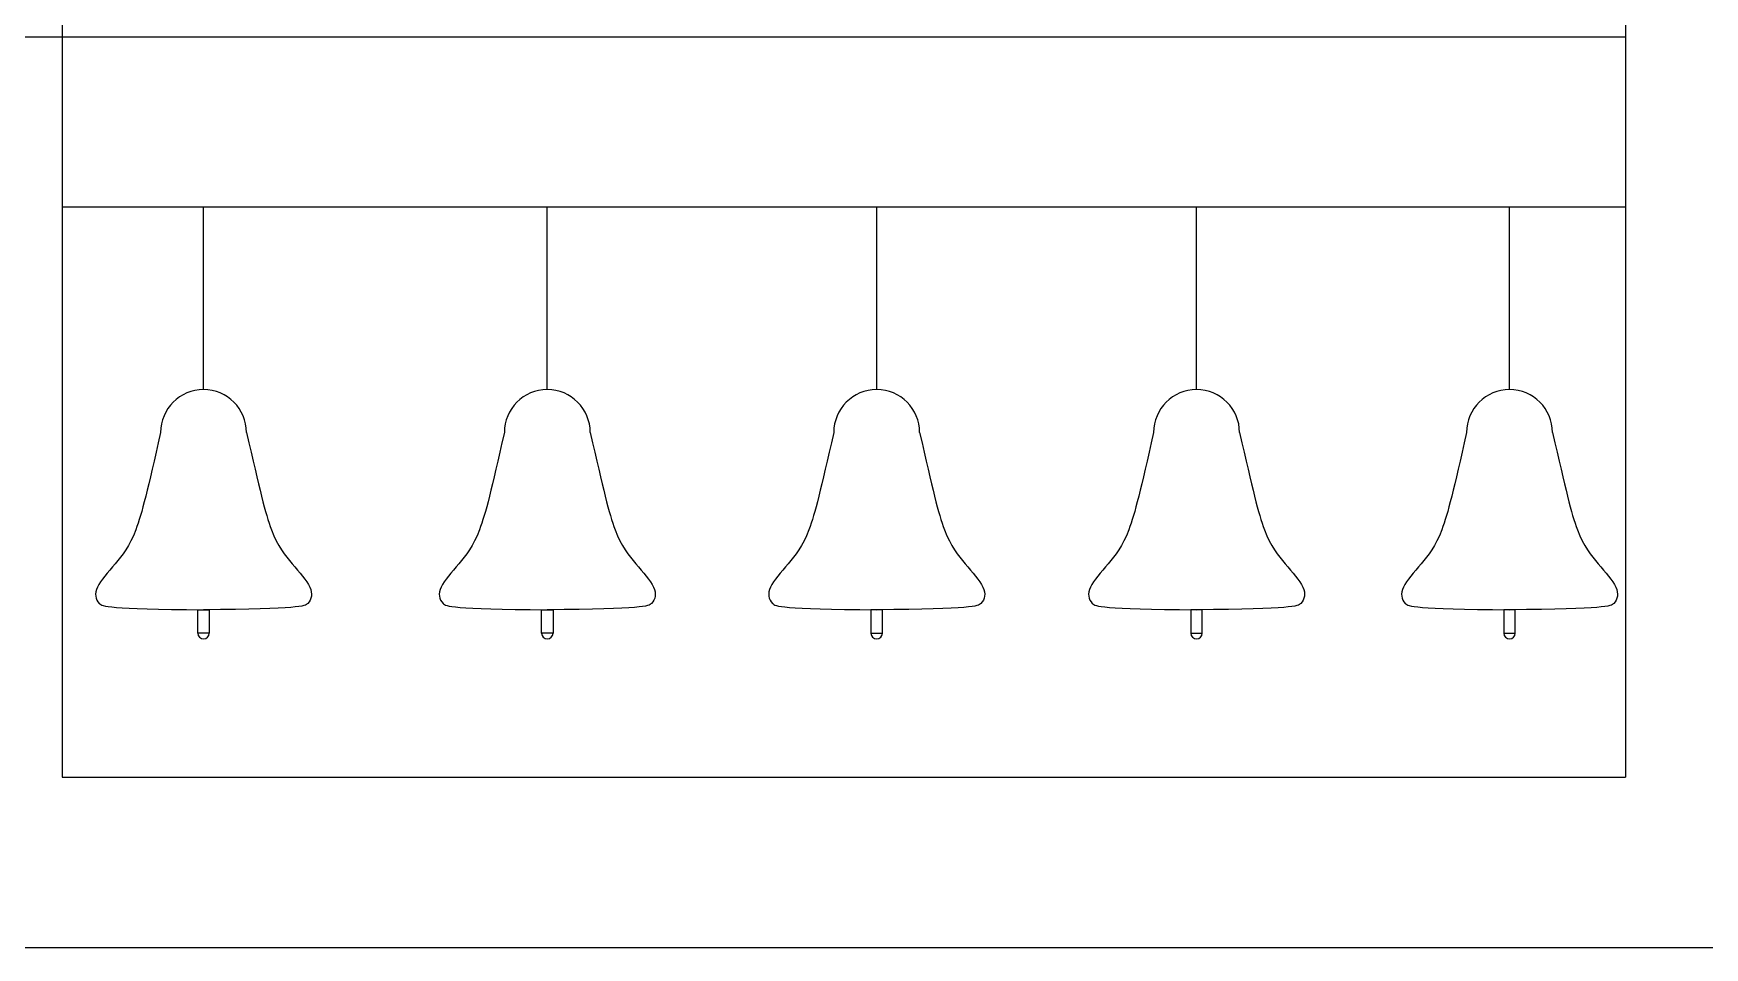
# Model space of a CAD drawing. Header units: millimetres. Extents: x 56222 to 3066687, y -650199 to -121287.
# Drawn here: x 141918.16 to 141927.97, y -185302.84 to -185297.47 of the extents above; entities that cross this region are included whole.
import ezdxf

# ---------------------------------------------------------------- set-up
doc = ezdxf.new("R2010")
doc.units = ezdxf.units.MM
doc.header["$MEASUREMENT"] = 0
doc.layers.add('$TD_AUDIT_GENERATED_(A0BDF17)', color=32, linetype='Continuous', lineweight=30)

msp = doc.modelspace()

# ---------------------------------------------------------------- linework, layer by layer
at = {"layer": '$TD_AUDIT_GENERATED_(A0BDF17)', "linetype": 'Continuous', "lineweight": 25, "ltscale": 2}
for p, q in [((141927.51, -185263.252, 0.5173), (141927.5099, -185301.8425, 0.5173)), ((141918.3259, -185271.9222, 0.5173), (141918.3259, -185301.8425, 0.5173)), ((141927.5099, -185297.4952, 0.5173), (141911.0093, -185297.4952, 0.5173)), ((141927.5099, -185298.4952, 0.5173), (141918.3259, -185298.4952, 0.5173)), ((141919.1559, -185299.5653, 0.5173), (141919.1559, -185298.4952, 0.5173)), ((141921.1753, -185299.5653, 0.5173), (141921.1753, -185298.4952, 0.5173)), ((141923.1106, -185299.5653, 0.5173), (141923.1106, -185298.4952, 0.5173)), ((141924.9901, -185299.5653, 0.5173), (141924.9901, -185298.4952, 0.5173)), ((141926.8288, -185299.5653, 0.5173), (141926.8288, -185298.4952, 0.5173)), ((141919.1223, -185300.859, 0.5173), (141919.1895, -185300.859, 0.5173)), ((141919.1223, -185300.9966, 0.5173), (141919.1223, -185300.859, 0.5173)), ((141919.1895, -185300.859, 0.5173), (141919.1895, -185300.9966, 0.5173)), ((141921.1417, -185300.859, 0.5173), (141921.2089, -185300.859, 0.5173)), ((141921.1417, -185300.9966, 0.5173), (141921.1417, -185300.859, 0.5173)), ((141921.2089, -185300.859, 0.5173), (141921.2089, -185300.9966, 0.5173)), ((141923.1442, -185300.859, 0.5173), (141923.077, -185300.859, 0.5173)), ((141923.077, -185300.859, 0.5173), (141923.077, -185300.9966, 0.5173)), ((141923.1442, -185300.9966, 0.5173), (141923.1442, -185300.859, 0.5173)), ((141925.0237, -185300.859, 0.5173), (141924.9565, -185300.859, 0.5173)), ((141924.9565, -185300.859, 0.5173), (141924.9565, -185300.9966, 0.5173)), ((141925.0237, -185300.9966, 0.5173), (141925.0237, -185300.859, 0.5173)), ((141926.8624, -185300.859, 0.5173), (141926.7952, -185300.859, 0.5173)), ((141926.7952, -185300.859, 0.5173), (141926.7952, -185300.9966, 0.5173)), ((141926.8624, -185300.9966, 0.5173), (141926.8624, -185300.859, 0.5173)), ((141919.1895, -185300.9966, 0.5173), (141919.1223, -185300.9966, 0.5173)), ((141921.2089, -185300.9966, 0.5173), (141921.1417, -185300.9966, 0.5173)), ((141923.077, -185300.9966, 0.5173), (141923.1442, -185300.9966, 0.5173)), ((141924.9565, -185300.9966, 0.5173), (141925.0237, -185300.9966, 0.5173)), ((141926.7952, -185300.9966, 0.5173), (141926.8624, -185300.9966, 0.5173)), ((141918.3259, -185301.8425, 0.5173), (141927.5099, -185301.8425, 0.5173)), ((141911.0093, -185302.8425, 0.5173), (141946.0105, -185302.8425, 0.5173)), ((141915.3259, -185302.8425, 0.5173), (141927.5099, -185302.8425, 0.5173))]:
    msp.add_line(p, q, dxfattribs=at)
for centre, radius, start, end in [((141919.1559, -185299.8176, 0.5173), 0.2523, 0, 180), ((141921.1753, -185299.8176, 0.5173), 0.2523, 0, 180), ((141923.1106, -185299.8176, 0.5173), 0.2523, 0, 180), ((141924.9901, -185299.8176, 0.5173), 0.2523, 0, 180), ((141926.8288, -185299.8176, 0.5173), 0.2523, 0, 180), ((141919.1559, -185300.9966, 0.5173), 0.0336, 180, 0), ((141921.1753, -185300.9966, 0.5173), 0.0336, 180, 0), ((141923.1106, -185300.9966, 0.5173), 0.0336, 180, 0), ((141924.9901, -185300.9966, 0.5173), 0.0336, 180, 0), ((141926.8288, -185300.9966, 0.5173), 0.0336, 180, 0)]:
    msp.add_arc(centre, radius, start, end, dxfattribs=at)
for points in [[(141918.9036, -185299.8176, 0.5173), (141918.8271, -185300.1506, 0.5173), (141918.7623, -185300.4338, 0.5173), (141918.6367, -185300.5916, 0.5173), (141918.5071, -185300.7332, 0.5173), (141918.526, -185300.8238, 0.5173), (141918.5896, -185300.8526, 0.5173), (141919.1559, -185300.859, 0.5173)], [(141919.4083, -185299.8176, 0.5173), (141919.4848, -185300.1506, 0.5173), (141919.5496, -185300.4338, 0.5173), (141919.6752, -185300.5916, 0.5173), (141919.8048, -185300.7332, 0.5173), (141919.7859, -185300.8238, 0.5173), (141919.7222, -185300.8526, 0.5173), (141919.1559, -185300.859, 0.5173)], [(141920.923, -185299.8176, 0.5173), (141920.8464, -185300.1506, 0.5173), (141920.7816, -185300.4338, 0.5173), (141920.6561, -185300.5916, 0.5173), (141920.5265, -185300.7332, 0.5173), (141920.5454, -185300.8238, 0.5173), (141920.609, -185300.8526, 0.5173), (141921.1753, -185300.859, 0.5173)], [(141921.4276, -185299.8176, 0.5173), (141921.5042, -185300.1506, 0.5173), (141921.569, -185300.4338, 0.5173), (141921.6945, -185300.5916, 0.5173), (141921.8241, -185300.7332, 0.5173), (141921.8052, -185300.8238, 0.5173), (141921.7416, -185300.8526, 0.5173), (141921.1753, -185300.859, 0.5173)], [(141922.8583, -185299.8176, 0.5173), (141922.7818, -185300.1506, 0.5173), (141922.717, -185300.4338, 0.5173), (141922.5914, -185300.5916, 0.5173), (141922.4618, -185300.7332, 0.5173), (141922.4807, -185300.8238, 0.5173), (141922.5443, -185300.8526, 0.5173), (141923.1106, -185300.859, 0.5173)], [(141923.363, -185299.8176, 0.5173), (141923.4395, -185300.1506, 0.5173), (141923.5043, -185300.4338, 0.5173), (141923.6299, -185300.5916, 0.5173), (141923.7595, -185300.7332, 0.5173), (141923.7406, -185300.8238, 0.5173), (141923.6769, -185300.8526, 0.5173), (141923.1106, -185300.859, 0.5173)], [(141924.7378, -185299.8176, 0.5173), (141924.6612, -185300.1506, 0.5173), (141924.5964, -185300.4338, 0.5173), (141924.4709, -185300.5916, 0.5173), (141924.3413, -185300.7332, 0.5173), (141924.3602, -185300.8238, 0.5173), (141924.4238, -185300.8526, 0.5173), (141924.9901, -185300.859, 0.5173)], [(141925.2424, -185299.8176, 0.5173), (141925.319, -185300.1506, 0.5173), (141925.3838, -185300.4338, 0.5173), (141925.5093, -185300.5916, 0.5173), (141925.6389, -185300.7332, 0.5173), (141925.62, -185300.8238, 0.5173), (141925.5564, -185300.8526, 0.5173), (141924.9901, -185300.859, 0.5173)], [(141926.5765, -185299.8176, 0.5173), (141926.5, -185300.1506, 0.5173), (141926.4352, -185300.4338, 0.5173), (141926.3096, -185300.5916, 0.5173), (141926.18, -185300.7332, 0.5173), (141926.1989, -185300.8238, 0.5173), (141926.2625, -185300.8526, 0.5173), (141926.8288, -185300.859, 0.5173)], [(141927.0812, -185299.8176, 0.5173), (141927.1577, -185300.1506, 0.5173), (141927.2225, -185300.4338, 0.5173), (141927.3481, -185300.5916, 0.5173), (141927.4777, -185300.7332, 0.5173), (141927.4588, -185300.8238, 0.5173), (141927.3951, -185300.8526, 0.5173), (141926.8288, -185300.859, 0.5173)]]:
    msp.add_open_spline(points, degree=3, knots=[0, 0, 0, 0, 1, 2, 3, 4, 4.801015, 4.801015, 4.801015, 4.801015], dxfattribs=at)

doc.saveas('drawing.dxf')
